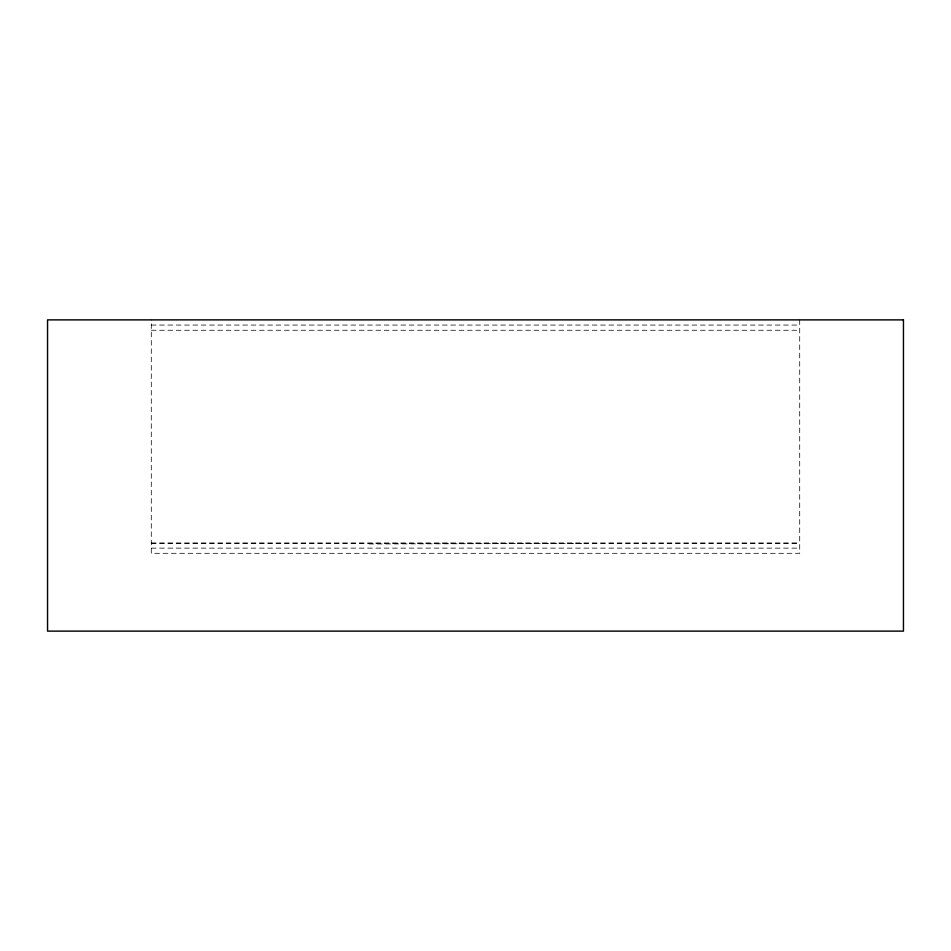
<?xml version="1.0" encoding="UTF-8"?>
<svg xmlns="http://www.w3.org/2000/svg" width="951" height="951" viewBox="0 0 951 951"><rect width="100%" height="100%" fill="white"/><g stroke="black" fill="none" stroke-linecap="round" stroke-linejoin="round"><path stroke-width="0.71" stroke-dasharray="4.75 3.57" d="M151.292 325.064L799.708 325.064M151.292 330.259L799.708 330.259M151.292 542.938L799.708 542.938M151.292 543.449L799.708 543.449M369.095 543.972L587.159 543.449M151.292 548.121L799.708 548.121M799.708 319.881L799.708 553.304L151.292 553.304L151.292 319.881"/><path stroke-width="1.43" d="M903.45 319.881L47.55 319.881L47.55 631.119L903.45 631.119L903.45 319.881"/></g></svg>
